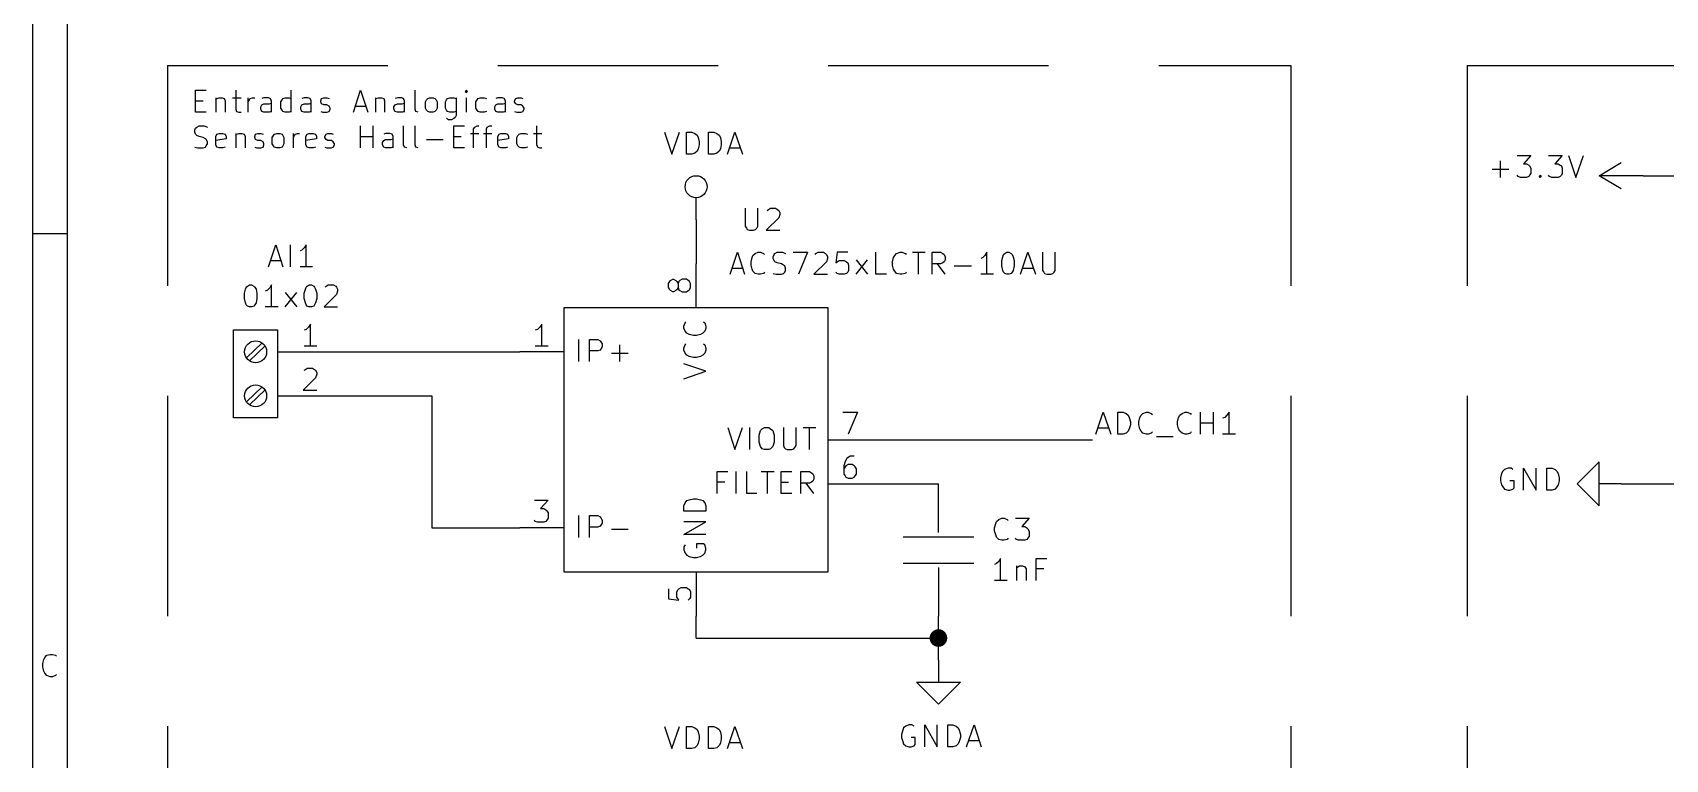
# Model space of a CAD drawing. Extents: x 0.4 to 11.3, y -7.9 to -0.4.
# Drawn here: x 0.394 to 4.1, y -5.526 to -3.875 of the extents above; entities that cross this region are included whole.
import ezdxf

# ---------------------------------------------------------------- set-up
doc = ezdxf.new("R2010")
doc.units = 0
doc.header["$MEASUREMENT"] = 0
doc.linetypes.add('DASHED', pattern=[0.75, 0.5, -0.25])
for name, color, linetype in [('BLACK', 7, 'CONTINUOUS'), ('BLUE3', 171, 'CONTINUOUS'), ('CYAN2', 4, 'CONTINUOUS'), ('GREEN2', 3, 'CONTINUOUS'), ('LYELLOW', 51, 'CONTINUOUS'), ('RED2', 1, 'CONTINUOUS')]:
    doc.layers.add(name, color=color, linetype=linetype)

msp = doc.modelspace()

# ---------------------------------------------------------------- linework, layer by layer
at = {"layer": 'BLACK', "linetype": 'CONTINUOUS'}
for p, q in [((2.807, -4.787), (2.824, -4.737)), ((2.824, -4.737), (2.841, -4.787)), ((2.857, -4.787), (2.857, -4.737)), ((2.857, -4.737), (2.869, -4.737)), ((2.869, -4.737), (2.876, -4.74)), ((2.876, -4.74), (2.881, -4.744)), ((2.91, -4.744), (2.914, -4.74)), ((2.914, -4.74), (2.922, -4.737)), ((2.922, -4.737), (2.926, -4.737)), ((2.926, -4.737), (2.933, -4.74)), ((2.933, -4.74), (2.936, -4.742)), ((2.998, -4.744), (3.003, -4.74)), ((3.003, -4.74), (3.01, -4.737)), ((3.01, -4.737), (3.014, -4.737)), ((3.014, -4.737), (3.022, -4.74)), ((3.022, -4.74), (3.024, -4.742)), ((3.045, -4.787), (3.045, -4.737)), ((3.074, -4.787), (3.074, -4.737)), ((3.11, -4.737), (3.105, -4.744)), ((3.11, -4.787), (3.11, -4.737)), ((2.812, -4.773), (2.836, -4.773)), ((2.881, -4.78), (2.876, -4.785)), ((2.881, -4.744), (2.883, -4.749)), ((2.883, -4.775), (2.881, -4.78)), ((2.883, -4.749), (2.886, -4.759)), ((2.886, -4.766), (2.883, -4.775)), ((2.886, -4.759), (2.886, -4.766)), ((2.905, -4.759), (2.907, -4.749)), ((2.905, -4.766), (2.905, -4.759)), ((2.907, -4.775), (2.905, -4.766)), ((2.907, -4.749), (2.91, -4.744)), ((2.91, -4.78), (2.907, -4.775)), ((2.914, -4.785), (2.91, -4.78)), ((2.993, -4.759), (2.995, -4.749)), ((2.993, -4.766), (2.993, -4.759)), ((2.995, -4.775), (2.993, -4.766)), ((2.995, -4.749), (2.998, -4.744)), ((2.998, -4.78), (2.995, -4.775)), ((3.003, -4.785), (2.998, -4.78)), ((3.045, -4.761), (3.074, -4.761)), ((3.1, -4.749), (3.095, -4.751)), ((3.105, -4.744), (3.1, -4.749)), ((2.869, -4.787), (2.857, -4.787)), ((2.876, -4.785), (2.869, -4.787)), ((2.922, -4.787), (2.914, -4.785)), ((2.926, -4.787), (2.922, -4.787)), ((2.933, -4.785), (2.926, -4.787)), ((2.936, -4.782), (2.933, -4.785)), ((2.945, -4.792), (2.983, -4.792)), ((3.01, -4.787), (3.003, -4.785)), ((3.014, -4.787), (3.01, -4.787)), ((3.022, -4.785), (3.014, -4.787)), ((3.024, -4.782), (3.022, -4.785)), ((3.124, -4.787), (3.095, -4.787))]:
    msp.add_line(p, q, dxfattribs=at)
at = {"layer": 'BLUE3', "linetype": 'DASHED'}
for p, q in [((0.7, -3.95), (0.7, -6.95)), ((0.7, -3.95), (3.25, -3.95)), ((3.25, -3.95), (3.25, -6.95)), ((3.65, -3.95), (7.45, -3.95)), ((3.65, -3.95), (3.65, -6.3))]:
    msp.add_line(p, q, dxfattribs=at)
at = {"layer": 'BLUE3', "linetype": 'CONTINUOUS'}
for p, q in [((0.764, -4.056), (0.764, -4.006)), ((0.764, -4.006), (0.788, -4.006)), ((0.764, -4.03), (0.781, -4.03)), ((0.81, -4.023), (0.81, -4.056)), ((0.81, -4.028), (0.812, -4.025)), ((0.812, -4.025), (0.817, -4.023)), ((0.817, -4.023), (0.824, -4.023)), ((0.824, -4.023), (0.829, -4.025)), ((0.829, -4.025), (0.831, -4.03)), ((0.831, -4.03), (0.831, -4.056)), ((0.848, -4.023), (0.867, -4.023)), ((0.855, -4.006), (0.855, -4.049)), ((0.883, -4.056), (0.883, -4.023)), ((0.883, -4.032), (0.886, -4.028)), ((0.886, -4.028), (0.888, -4.025)), ((0.888, -4.025), (0.893, -4.023)), ((0.893, -4.023), (0.898, -4.023)), ((0.912, -4.044), (0.914, -4.039)), ((0.919, -4.023), (0.914, -4.025)), ((0.914, -4.039), (0.919, -4.037)), ((0.929, -4.023), (0.919, -4.023)), ((0.919, -4.037), (0.931, -4.037)), ((0.933, -4.025), (0.929, -4.023)), ((0.931, -4.037), (0.936, -4.035)), ((0.936, -4.03), (0.933, -4.025)), ((0.936, -4.056), (0.936, -4.03)), ((0.957, -4.032), (0.96, -4.028)), ((0.957, -4.047), (0.957, -4.032)), ((0.96, -4.028), (0.962, -4.025)), ((0.962, -4.025), (0.967, -4.023)), ((0.967, -4.023), (0.976, -4.023)), ((0.976, -4.023), (0.981, -4.025)), ((0.981, -4.056), (0.981, -4.006)), ((1.003, -4.044), (1.005, -4.039)), ((1.01, -4.023), (1.005, -4.025)), ((1.005, -4.039), (1.01, -4.037)), ((1.019, -4.023), (1.01, -4.023)), ((1.01, -4.037), (1.022, -4.037)), ((1.024, -4.025), (1.019, -4.023)), ((1.022, -4.037), (1.026, -4.035)), ((1.026, -4.03), (1.024, -4.025)), ((1.026, -4.056), (1.026, -4.03)), ((1.048, -4.03), (1.05, -4.025)), ((1.048, -4.032), (1.048, -4.03)), ((1.05, -4.037), (1.048, -4.032)), ((1.05, -4.025), (1.055, -4.023)), ((1.055, -4.039), (1.05, -4.037)), ((1.055, -4.023), (1.062, -4.023)), ((1.062, -4.039), (1.055, -4.039)), ((1.062, -4.023), (1.067, -4.025)), ((1.067, -4.042), (1.062, -4.039)), ((1.122, -4.056), (1.138, -4.006)), ((1.138, -4.006), (1.155, -4.056)), ((1.172, -4.023), (1.172, -4.056)), ((1.172, -4.028), (1.174, -4.025)), ((1.174, -4.025), (1.179, -4.023)), ((1.179, -4.023), (1.186, -4.023)), ((1.186, -4.023), (1.191, -4.025)), ((1.191, -4.025), (1.193, -4.03)), ((1.193, -4.03), (1.193, -4.056)), ((1.214, -4.044), (1.217, -4.039)), ((1.222, -4.023), (1.217, -4.025)), ((1.217, -4.039), (1.222, -4.037)), ((1.231, -4.023), (1.222, -4.023)), ((1.222, -4.037), (1.233, -4.037)), ((1.236, -4.025), (1.231, -4.023)), ((1.233, -4.037), (1.238, -4.035)), ((1.238, -4.03), (1.236, -4.025)), ((1.238, -4.056), (1.238, -4.03)), ((1.262, -4.049), (1.262, -4.006)), ((1.286, -4.032), (1.288, -4.028)), ((1.286, -4.047), (1.286, -4.032)), ((1.288, -4.028), (1.291, -4.025)), ((1.291, -4.025), (1.295, -4.023)), ((1.295, -4.023), (1.303, -4.023)), ((1.303, -4.023), (1.307, -4.025)), ((1.307, -4.025), (1.31, -4.028)), ((1.31, -4.028), (1.312, -4.032)), ((1.312, -4.032), (1.312, -4.047)), ((1.331, -4.032), (1.333, -4.028)), ((1.331, -4.047), (1.331, -4.032)), ((1.333, -4.028), (1.336, -4.025)), ((1.336, -4.025), (1.341, -4.023)), ((1.341, -4.023), (1.35, -4.023)), ((1.35, -4.023), (1.355, -4.025)), ((1.355, -4.023), (1.355, -4.063)), ((1.379, -4.006), (1.376, -4.009)), ((1.376, -4.009), (1.379, -4.011)), ((1.381, -4.009), (1.379, -4.006)), ((1.379, -4.006), (1.379, -4.011)), ((1.379, -4.011), (1.381, -4.009)), ((1.379, -4.056), (1.379, -4.023)), ((1.4, -4.032), (1.403, -4.028)), ((1.4, -4.047), (1.4, -4.032)), ((1.403, -4.028), (1.405, -4.025)), ((1.405, -4.025), (1.41, -4.023)), ((1.41, -4.023), (1.419, -4.023)), ((1.419, -4.023), (1.424, -4.025)), ((1.443, -4.044), (1.445, -4.039)), ((1.45, -4.023), (1.445, -4.025)), ((1.445, -4.039), (1.45, -4.037)), ((1.46, -4.023), (1.45, -4.023)), ((1.45, -4.037), (1.462, -4.037)), ((1.464, -4.025), (1.46, -4.023)), ((1.462, -4.037), (1.467, -4.035)), ((1.467, -4.03), (1.464, -4.025)), ((1.467, -4.056), (1.467, -4.03)), ((1.488, -4.03), (1.491, -4.025)), ((1.488, -4.032), (1.488, -4.03)), ((1.491, -4.037), (1.488, -4.032)), ((1.491, -4.025), (1.495, -4.023)), ((1.495, -4.039), (1.491, -4.037)), ((1.495, -4.023), (1.503, -4.023)), ((1.503, -4.039), (1.495, -4.039)), ((1.503, -4.023), (1.507, -4.025)), ((1.507, -4.042), (1.503, -4.039)), ((0.788, -4.056), (0.764, -4.056)), ((0.855, -4.049), (0.857, -4.054)), ((0.857, -4.054), (0.862, -4.056)), ((0.862, -4.056), (0.867, -4.056)), ((0.912, -4.049), (0.912, -4.044)), ((0.914, -4.054), (0.912, -4.049)), ((0.919, -4.056), (0.914, -4.054)), ((0.931, -4.056), (0.919, -4.056)), ((0.936, -4.054), (0.931, -4.056)), ((0.96, -4.051), (0.957, -4.047)), ((0.962, -4.054), (0.96, -4.051)), ((0.967, -4.056), (0.962, -4.054)), ((0.976, -4.056), (0.967, -4.056)), ((0.981, -4.054), (0.976, -4.056)), ((1.003, -4.049), (1.003, -4.044)), ((1.005, -4.054), (1.003, -4.049)), ((1.01, -4.056), (1.005, -4.054)), ((1.022, -4.056), (1.01, -4.056)), ((1.026, -4.054), (1.022, -4.056)), ((1.048, -4.054), (1.053, -4.056)), ((1.053, -4.056), (1.062, -4.056)), ((1.062, -4.056), (1.067, -4.054)), ((1.069, -4.047), (1.067, -4.042)), ((1.067, -4.054), (1.069, -4.049)), ((1.069, -4.049), (1.069, -4.047)), ((1.126, -4.042), (1.15, -4.042)), ((1.214, -4.049), (1.214, -4.044)), ((1.217, -4.054), (1.214, -4.049)), ((1.222, -4.056), (1.217, -4.054)), ((1.233, -4.056), (1.222, -4.056)), ((1.238, -4.054), (1.233, -4.056)), ((1.264, -4.054), (1.262, -4.049)), ((1.269, -4.056), (1.264, -4.054)), ((1.288, -4.051), (1.286, -4.047)), ((1.291, -4.054), (1.288, -4.051)), ((1.295, -4.056), (1.291, -4.054)), ((1.303, -4.056), (1.295, -4.056)), ((1.307, -4.054), (1.303, -4.056)), ((1.31, -4.051), (1.307, -4.054)), ((1.312, -4.047), (1.31, -4.051)), ((1.333, -4.051), (1.331, -4.047)), ((1.336, -4.054), (1.333, -4.051)), ((1.338, -4.073), (1.333, -4.07)), ((1.341, -4.056), (1.336, -4.054)), ((1.345, -4.073), (1.338, -4.073)), ((1.35, -4.056), (1.341, -4.056)), ((1.35, -4.07), (1.345, -4.073)), ((1.355, -4.054), (1.35, -4.056)), ((1.353, -4.068), (1.35, -4.07)), ((1.355, -4.063), (1.353, -4.068)), ((1.403, -4.051), (1.4, -4.047)), ((1.405, -4.054), (1.403, -4.051)), ((1.41, -4.056), (1.405, -4.054)), ((1.419, -4.056), (1.41, -4.056)), ((1.424, -4.054), (1.419, -4.056)), ((1.443, -4.049), (1.443, -4.044)), ((1.445, -4.054), (1.443, -4.049)), ((1.45, -4.056), (1.445, -4.054)), ((1.462, -4.056), (1.45, -4.056)), ((1.467, -4.054), (1.462, -4.056)), ((1.488, -4.054), (1.493, -4.056)), ((1.493, -4.056), (1.503, -4.056)), ((1.503, -4.056), (1.507, -4.054)), ((1.51, -4.047), (1.507, -4.042)), ((1.507, -4.054), (1.51, -4.049)), ((1.51, -4.049), (1.51, -4.047)), ((0.762, -4.097), (0.764, -4.092)), ((0.762, -4.101), (0.762, -4.097)), ((0.764, -4.106), (0.762, -4.101)), ((0.764, -4.092), (0.767, -4.09)), ((0.767, -4.109), (0.764, -4.106)), ((0.767, -4.09), (0.772, -4.087)), ((0.772, -4.111), (0.767, -4.109)), ((0.772, -4.087), (0.783, -4.087)), ((0.781, -4.113), (0.772, -4.111)), ((0.786, -4.116), (0.781, -4.113)), ((0.783, -4.087), (0.791, -4.09)), ((0.81, -4.111), (0.812, -4.106)), ((0.81, -4.13), (0.81, -4.111)), ((0.812, -4.106), (0.817, -4.104)), ((0.817, -4.104), (0.826, -4.104)), ((0.826, -4.104), (0.831, -4.106)), ((0.831, -4.106), (0.833, -4.111)), ((0.833, -4.111), (0.833, -4.116)), ((0.855, -4.104), (0.855, -4.137)), ((0.855, -4.109), (0.857, -4.106)), ((0.857, -4.106), (0.862, -4.104)), ((0.862, -4.104), (0.869, -4.104)), ((0.869, -4.104), (0.874, -4.106)), ((0.874, -4.106), (0.876, -4.111)), ((0.876, -4.111), (0.876, -4.137)), ((0.898, -4.111), (0.9, -4.106)), ((0.898, -4.113), (0.898, -4.111)), ((0.9, -4.118), (0.898, -4.113)), ((0.9, -4.106), (0.905, -4.104)), ((0.905, -4.104), (0.912, -4.104)), ((0.912, -4.104), (0.917, -4.106)), ((0.938, -4.113), (0.941, -4.109)), ((0.938, -4.128), (0.938, -4.113)), ((0.941, -4.109), (0.943, -4.106)), ((0.943, -4.106), (0.948, -4.104)), ((0.948, -4.104), (0.955, -4.104)), ((0.955, -4.104), (0.96, -4.106)), ((0.96, -4.106), (0.962, -4.109)), ((0.962, -4.109), (0.964, -4.113)), ((0.964, -4.113), (0.964, -4.128)), ((0.986, -4.137), (0.986, -4.104)), ((0.986, -4.113), (0.988, -4.109)), ((0.988, -4.109), (0.991, -4.106)), ((0.991, -4.106), (0.995, -4.104)), ((0.995, -4.104), (1, -4.104)), ((1.014, -4.111), (1.017, -4.106)), ((1.014, -4.13), (1.014, -4.111)), ((1.017, -4.106), (1.022, -4.104)), ((1.022, -4.104), (1.031, -4.104)), ((1.031, -4.104), (1.036, -4.106)), ((1.036, -4.106), (1.038, -4.111)), ((1.038, -4.111), (1.038, -4.116)), ((1.057, -4.111), (1.06, -4.106)), ((1.057, -4.113), (1.057, -4.111)), ((1.06, -4.118), (1.057, -4.113)), ((1.06, -4.106), (1.064, -4.104)), ((1.064, -4.104), (1.072, -4.104)), ((1.072, -4.104), (1.076, -4.106)), ((1.138, -4.137), (1.138, -4.087)), ((1.138, -4.111), (1.167, -4.111)), ((1.167, -4.137), (1.167, -4.087)), ((1.195, -4.104), (1.191, -4.106)), ((1.205, -4.104), (1.195, -4.104)), ((1.21, -4.106), (1.205, -4.104)), ((1.212, -4.111), (1.21, -4.106)), ((1.212, -4.137), (1.212, -4.111)), ((1.236, -4.13), (1.236, -4.087)), ((1.262, -4.13), (1.262, -4.087)), ((1.35, -4.137), (1.35, -4.087)), ((1.35, -4.087), (1.374, -4.087)), ((1.35, -4.111), (1.367, -4.111)), ((1.388, -4.104), (1.407, -4.104)), ((1.395, -4.094), (1.398, -4.09)), ((1.395, -4.137), (1.395, -4.094)), ((1.398, -4.09), (1.403, -4.087)), ((1.403, -4.087), (1.407, -4.087)), ((1.417, -4.104), (1.436, -4.104)), ((1.424, -4.094), (1.426, -4.09)), ((1.424, -4.137), (1.424, -4.094)), ((1.426, -4.09), (1.431, -4.087)), ((1.431, -4.087), (1.436, -4.087)), ((1.45, -4.111), (1.453, -4.106)), ((1.45, -4.13), (1.45, -4.111)), ((1.453, -4.106), (1.457, -4.104)), ((1.457, -4.104), (1.467, -4.104)), ((1.467, -4.104), (1.472, -4.106)), ((1.472, -4.106), (1.474, -4.111)), ((1.474, -4.111), (1.474, -4.116)), ((1.493, -4.113), (1.495, -4.109)), ((1.493, -4.128), (1.493, -4.113)), ((1.495, -4.109), (1.498, -4.106)), ((1.498, -4.106), (1.503, -4.104)), ((1.503, -4.104), (1.512, -4.104)), ((1.512, -4.104), (1.517, -4.106)), ((1.531, -4.104), (1.55, -4.104)), ((1.538, -4.087), (1.538, -4.13)), ((0.762, -4.135), (0.769, -4.137)), ((0.769, -4.137), (0.781, -4.137)), ((0.781, -4.137), (0.786, -4.135)), ((0.788, -4.118), (0.786, -4.116)), ((0.786, -4.135), (0.788, -4.132)), ((0.791, -4.123), (0.788, -4.118)), ((0.788, -4.132), (0.791, -4.128)), ((0.791, -4.128), (0.791, -4.123)), ((0.833, -4.116), (0.81, -4.12)), ((0.812, -4.135), (0.81, -4.13)), ((0.817, -4.137), (0.812, -4.135)), ((0.826, -4.137), (0.817, -4.137)), ((0.831, -4.135), (0.826, -4.137)), ((0.898, -4.135), (0.903, -4.137)), ((0.905, -4.12), (0.9, -4.118)), ((0.903, -4.137), (0.912, -4.137)), ((0.912, -4.12), (0.905, -4.12)), ((0.917, -4.123), (0.912, -4.12)), ((0.912, -4.137), (0.917, -4.135)), ((0.919, -4.128), (0.917, -4.123)), ((0.917, -4.135), (0.919, -4.13)), ((0.919, -4.13), (0.919, -4.128)), ((0.941, -4.132), (0.938, -4.128)), ((0.943, -4.135), (0.941, -4.132)), ((0.948, -4.137), (0.943, -4.135)), ((0.955, -4.137), (0.948, -4.137)), ((0.96, -4.135), (0.955, -4.137)), ((0.962, -4.132), (0.96, -4.135)), ((0.964, -4.128), (0.962, -4.132)), ((1.038, -4.116), (1.014, -4.12)), ((1.017, -4.135), (1.014, -4.13)), ((1.022, -4.137), (1.017, -4.135)), ((1.031, -4.137), (1.022, -4.137)), ((1.036, -4.135), (1.031, -4.137)), ((1.057, -4.135), (1.062, -4.137)), ((1.064, -4.12), (1.06, -4.118)), ((1.062, -4.137), (1.072, -4.137)), ((1.072, -4.12), (1.064, -4.12)), ((1.076, -4.123), (1.072, -4.12)), ((1.072, -4.137), (1.076, -4.135)), ((1.079, -4.128), (1.076, -4.123)), ((1.076, -4.135), (1.079, -4.13)), ((1.079, -4.13), (1.079, -4.128)), ((1.188, -4.125), (1.191, -4.12)), ((1.188, -4.13), (1.188, -4.125)), ((1.191, -4.135), (1.188, -4.13)), ((1.191, -4.12), (1.195, -4.118)), ((1.195, -4.137), (1.191, -4.135)), ((1.195, -4.118), (1.207, -4.118)), ((1.207, -4.137), (1.195, -4.137)), ((1.207, -4.118), (1.212, -4.116)), ((1.212, -4.135), (1.207, -4.137)), ((1.238, -4.135), (1.236, -4.13)), ((1.243, -4.137), (1.238, -4.135)), ((1.264, -4.135), (1.262, -4.13)), ((1.269, -4.137), (1.264, -4.135)), ((1.288, -4.118), (1.326, -4.118)), ((1.374, -4.137), (1.35, -4.137)), ((1.474, -4.116), (1.45, -4.12)), ((1.453, -4.135), (1.45, -4.13)), ((1.457, -4.137), (1.453, -4.135)), ((1.467, -4.137), (1.457, -4.137)), ((1.472, -4.135), (1.467, -4.137)), ((1.495, -4.132), (1.493, -4.128)), ((1.498, -4.135), (1.495, -4.132)), ((1.503, -4.137), (1.498, -4.135)), ((1.512, -4.137), (1.503, -4.137)), ((1.517, -4.135), (1.512, -4.137)), ((1.538, -4.13), (1.541, -4.135)), ((1.541, -4.135), (1.545, -4.137)), ((1.545, -4.137), (1.55, -4.137))]:
    msp.add_line(p, q, dxfattribs=at)
at = {"layer": 'CYAN2', "linetype": 'CONTINUOUS'}
for p, q in [((1.828, -4.101), (1.845, -4.151)), ((1.845, -4.151), (1.862, -4.101)), ((1.878, -4.151), (1.878, -4.101)), ((1.878, -4.101), (1.89, -4.101)), ((1.89, -4.101), (1.897, -4.104)), ((1.897, -4.104), (1.902, -4.108)), ((1.902, -4.108), (1.905, -4.113)), ((1.905, -4.113), (1.907, -4.123)), ((1.928, -4.151), (1.928, -4.101)), ((1.928, -4.101), (1.94, -4.101)), ((1.94, -4.101), (1.947, -4.104)), ((1.947, -4.104), (1.952, -4.108)), ((1.952, -4.108), (1.955, -4.113)), ((1.955, -4.113), (1.957, -4.123)), ((1.971, -4.151), (1.988, -4.101)), ((1.988, -4.101), (2.005, -4.151)), ((1.897, -4.149), (1.89, -4.151)), ((1.902, -4.144), (1.897, -4.149)), ((1.905, -4.139), (1.902, -4.144)), ((1.907, -4.13), (1.905, -4.139)), ((1.907, -4.123), (1.907, -4.13)), ((1.947, -4.149), (1.94, -4.151)), ((1.952, -4.144), (1.947, -4.149)), ((1.955, -4.139), (1.952, -4.144)), ((1.957, -4.13), (1.955, -4.139)), ((1.957, -4.123), (1.957, -4.13)), ((1.976, -4.137), (2, -4.137)), ((1.89, -4.151), (1.878, -4.151)), ((1.94, -4.151), (1.928, -4.151)), ((3.707, -4.185), (3.745, -4.185)), ((3.726, -4.204), (3.726, -4.166)), ((3.764, -4.154), (3.795, -4.154)), ((3.795, -4.154), (3.778, -4.173)), ((3.778, -4.173), (3.785, -4.173)), ((3.785, -4.173), (3.79, -4.176)), ((3.79, -4.176), (3.792, -4.178)), ((3.792, -4.178), (3.795, -4.183)), ((3.795, -4.183), (3.795, -4.195)), ((3.835, -4.154), (3.866, -4.154)), ((3.866, -4.154), (3.849, -4.173)), ((3.849, -4.173), (3.857, -4.173)), ((3.857, -4.173), (3.861, -4.176)), ((3.861, -4.176), (3.864, -4.178)), ((3.864, -4.178), (3.866, -4.183)), ((3.866, -4.183), (3.866, -4.195)), ((3.88, -4.154), (3.897, -4.204)), ((3.897, -4.204), (3.914, -4.154)), ((3.766, -4.202), (3.764, -4.199)), ((3.771, -4.204), (3.766, -4.202)), ((3.785, -4.204), (3.771, -4.204)), ((3.79, -4.202), (3.785, -4.204)), ((3.792, -4.199), (3.79, -4.202)), ((3.795, -4.195), (3.792, -4.199)), ((3.814, -4.202), (3.816, -4.199)), ((3.816, -4.204), (3.814, -4.202)), ((3.816, -4.199), (3.818, -4.202)), ((3.816, -4.199), (3.816, -4.204)), ((3.818, -4.202), (3.816, -4.204)), ((3.837, -4.202), (3.835, -4.199)), ((3.842, -4.204), (3.837, -4.202)), ((3.857, -4.204), (3.842, -4.204)), ((3.861, -4.202), (3.857, -4.204)), ((3.864, -4.199), (3.861, -4.202)), ((3.866, -4.195), (3.864, -4.199)), ((2.011, -4.274), (2.011, -4.315)), ((2.04, -4.315), (2.04, -4.274)), ((2.088, -4.296), (2.059, -4.324)), ((2.061, -4.279), (2.064, -4.277)), ((2.064, -4.277), (2.069, -4.274)), ((2.069, -4.274), (2.08, -4.274)), ((2.08, -4.274), (2.085, -4.277)), ((2.085, -4.277), (2.088, -4.279)), ((2.088, -4.279), (2.09, -4.284)), ((2.09, -4.288), (2.088, -4.296)), ((2.09, -4.284), (2.09, -4.288)), ((2.011, -4.315), (2.014, -4.319)), ((2.014, -4.319), (2.016, -4.322)), ((2.016, -4.322), (2.021, -4.324)), ((2.021, -4.324), (2.03, -4.324)), ((2.03, -4.324), (2.035, -4.322)), ((2.035, -4.322), (2.038, -4.319)), ((2.038, -4.319), (2.04, -4.315)), ((2.059, -4.324), (2.09, -4.324)), ((0.929, -4.407), (0.946, -4.357)), ((0.946, -4.357), (0.962, -4.407)), ((0.979, -4.407), (0.979, -4.357)), ((1.005, -4.369), (1.001, -4.371)), ((1.01, -4.364), (1.005, -4.369)), ((1.015, -4.357), (1.01, -4.364)), ((1.015, -4.407), (1.015, -4.357)), ((0.934, -4.393), (0.958, -4.393)), ((1.029, -4.407), (1.001, -4.407)), ((1.977, -4.424), (1.994, -4.374)), ((1.982, -4.41), (2.005, -4.41)), ((1.994, -4.374), (2.01, -4.424)), ((2.025, -4.396), (2.027, -4.386)), ((2.025, -4.403), (2.025, -4.396)), ((2.027, -4.412), (2.025, -4.403)), ((2.027, -4.386), (2.029, -4.381)), ((2.029, -4.381), (2.034, -4.377)), ((2.034, -4.377), (2.041, -4.374)), ((2.041, -4.374), (2.046, -4.374)), ((2.046, -4.374), (2.053, -4.377)), ((2.053, -4.377), (2.055, -4.379)), ((2.075, -4.384), (2.077, -4.379)), ((2.075, -4.388), (2.075, -4.384)), ((2.077, -4.393), (2.075, -4.388)), ((2.077, -4.379), (2.079, -4.377)), ((2.079, -4.396), (2.077, -4.393)), ((2.079, -4.377), (2.084, -4.374)), ((2.084, -4.398), (2.079, -4.396)), ((2.084, -4.374), (2.096, -4.374)), ((2.094, -4.4), (2.084, -4.398)), ((2.098, -4.403), (2.094, -4.4)), ((2.096, -4.374), (2.103, -4.377)), ((2.101, -4.405), (2.098, -4.403)), ((2.103, -4.41), (2.101, -4.405)), ((2.103, -4.415), (2.103, -4.41)), ((2.12, -4.374), (2.153, -4.374)), ((2.153, -4.374), (2.132, -4.424)), ((2.196, -4.396), (2.167, -4.424)), ((2.17, -4.379), (2.172, -4.377)), ((2.172, -4.377), (2.177, -4.374)), ((2.177, -4.374), (2.189, -4.374)), ((2.189, -4.374), (2.194, -4.377)), ((2.194, -4.377), (2.196, -4.379)), ((2.196, -4.379), (2.198, -4.384)), ((2.198, -4.388), (2.196, -4.396)), ((2.198, -4.384), (2.198, -4.388)), ((2.22, -4.374), (2.217, -4.398)), ((2.217, -4.398), (2.22, -4.396)), ((2.244, -4.374), (2.22, -4.374)), ((2.22, -4.396), (2.225, -4.393)), ((2.225, -4.393), (2.236, -4.393)), ((2.236, -4.393), (2.241, -4.396)), ((2.241, -4.396), (2.244, -4.398)), ((2.244, -4.398), (2.246, -4.403)), ((2.246, -4.403), (2.246, -4.415)), ((2.263, -4.424), (2.289, -4.391)), ((2.263, -4.391), (2.289, -4.424)), ((2.308, -4.424), (2.308, -4.374)), ((2.346, -4.396), (2.348, -4.386)), ((2.346, -4.403), (2.346, -4.396)), ((2.348, -4.412), (2.346, -4.403)), ((2.348, -4.386), (2.351, -4.381)), ((2.351, -4.381), (2.355, -4.377)), ((2.355, -4.377), (2.363, -4.374)), ((2.363, -4.374), (2.367, -4.374)), ((2.367, -4.374), (2.375, -4.377)), ((2.375, -4.377), (2.377, -4.379)), ((2.391, -4.374), (2.42, -4.374)), ((2.405, -4.424), (2.405, -4.374)), ((2.436, -4.424), (2.436, -4.374)), ((2.436, -4.374), (2.455, -4.374)), ((2.455, -4.4), (2.436, -4.4)), ((2.465, -4.424), (2.448, -4.4)), ((2.455, -4.374), (2.46, -4.377)), ((2.46, -4.398), (2.455, -4.4)), ((2.46, -4.377), (2.463, -4.379)), ((2.463, -4.396), (2.46, -4.398)), ((2.463, -4.379), (2.465, -4.384)), ((2.465, -4.391), (2.463, -4.396)), ((2.465, -4.384), (2.465, -4.391)), ((2.486, -4.405), (2.525, -4.405)), ((2.551, -4.386), (2.546, -4.388)), ((2.555, -4.381), (2.551, -4.386)), ((2.56, -4.374), (2.555, -4.381)), ((2.56, -4.424), (2.56, -4.374)), ((2.594, -4.393), (2.596, -4.384)), ((2.594, -4.405), (2.594, -4.393)), ((2.596, -4.415), (2.594, -4.405)), ((2.596, -4.384), (2.598, -4.379)), ((2.598, -4.379), (2.601, -4.377)), ((2.601, -4.377), (2.605, -4.374)), ((2.605, -4.374), (2.61, -4.374)), ((2.61, -4.374), (2.615, -4.377)), ((2.615, -4.377), (2.617, -4.379)), ((2.617, -4.379), (2.62, -4.384)), ((2.62, -4.384), (2.622, -4.393)), ((2.622, -4.405), (2.62, -4.415)), ((2.622, -4.393), (2.622, -4.405)), ((2.636, -4.424), (2.653, -4.374)), ((2.641, -4.41), (2.665, -4.41)), ((2.653, -4.374), (2.67, -4.424)), ((2.686, -4.374), (2.686, -4.415)), ((2.715, -4.415), (2.715, -4.374)), ((2.029, -4.417), (2.027, -4.412)), ((2.034, -4.422), (2.029, -4.417)), ((2.041, -4.424), (2.034, -4.422)), ((2.046, -4.424), (2.041, -4.424)), ((2.053, -4.422), (2.046, -4.424)), ((2.055, -4.419), (2.053, -4.422)), ((2.075, -4.422), (2.082, -4.424)), ((2.082, -4.424), (2.094, -4.424)), ((2.094, -4.424), (2.098, -4.422)), ((2.098, -4.422), (2.101, -4.419)), ((2.101, -4.419), (2.103, -4.415)), ((2.167, -4.424), (2.198, -4.424)), ((2.22, -4.422), (2.217, -4.419)), ((2.225, -4.424), (2.22, -4.422)), ((2.236, -4.424), (2.225, -4.424)), ((2.241, -4.422), (2.236, -4.424)), ((2.244, -4.419), (2.241, -4.422)), ((2.246, -4.415), (2.244, -4.419)), ((2.332, -4.424), (2.308, -4.424)), ((2.351, -4.417), (2.348, -4.412)), ((2.355, -4.422), (2.351, -4.417)), ((2.363, -4.424), (2.355, -4.422)), ((2.367, -4.424), (2.363, -4.424)), ((2.375, -4.422), (2.367, -4.424)), ((2.377, -4.419), (2.375, -4.422)), ((2.575, -4.424), (2.546, -4.424)), ((2.598, -4.419), (2.596, -4.415)), ((2.601, -4.422), (2.598, -4.419)), ((2.605, -4.424), (2.601, -4.422)), ((2.61, -4.424), (2.605, -4.424)), ((2.615, -4.422), (2.61, -4.424)), ((2.617, -4.419), (2.615, -4.422)), ((2.62, -4.415), (2.617, -4.419)), ((2.686, -4.415), (2.689, -4.419)), ((2.689, -4.419), (2.691, -4.422)), ((2.691, -4.422), (2.696, -4.424)), ((2.696, -4.424), (2.705, -4.424)), ((2.705, -4.424), (2.71, -4.422)), ((2.71, -4.422), (2.713, -4.419)), ((2.713, -4.419), (2.715, -4.415)), ((0.875, -4.467), (0.877, -4.458)), ((0.875, -4.479), (0.875, -4.467)), ((0.877, -4.489), (0.875, -4.479)), ((0.877, -4.458), (0.879, -4.453)), ((0.879, -4.453), (0.882, -4.451)), ((0.882, -4.451), (0.886, -4.448)), ((0.886, -4.448), (0.891, -4.448)), ((0.891, -4.448), (0.896, -4.451)), ((0.896, -4.451), (0.898, -4.453)), ((0.898, -4.453), (0.901, -4.458)), ((0.901, -4.458), (0.903, -4.467)), ((0.903, -4.479), (0.901, -4.489)), ((0.903, -4.467), (0.903, -4.479)), ((0.927, -4.46), (0.922, -4.462)), ((0.932, -4.455), (0.927, -4.46)), ((0.936, -4.448), (0.932, -4.455)), ((0.936, -4.498), (0.936, -4.448)), ((0.967, -4.498), (0.994, -4.465)), ((0.967, -4.465), (0.994, -4.498)), ((1.01, -4.467), (1.013, -4.458)), ((1.01, -4.479), (1.01, -4.467)), ((1.013, -4.489), (1.01, -4.479)), ((1.013, -4.458), (1.015, -4.453)), ((1.015, -4.453), (1.017, -4.451)), ((1.017, -4.451), (1.022, -4.448)), ((1.022, -4.448), (1.027, -4.448)), ((1.027, -4.448), (1.032, -4.451)), ((1.032, -4.451), (1.034, -4.453)), ((1.034, -4.453), (1.036, -4.458)), ((1.036, -4.458), (1.039, -4.467)), ((1.039, -4.479), (1.036, -4.489)), ((1.039, -4.467), (1.039, -4.479)), ((1.084, -4.47), (1.056, -4.498)), ((1.058, -4.453), (1.06, -4.451)), ((1.06, -4.451), (1.065, -4.448)), ((1.065, -4.448), (1.077, -4.448)), ((1.077, -4.448), (1.082, -4.451)), ((1.082, -4.451), (1.084, -4.453)), ((1.084, -4.453), (1.086, -4.458)), ((1.086, -4.462), (1.084, -4.47)), ((1.086, -4.458), (1.086, -4.462)), ((0.879, -4.493), (0.877, -4.489)), ((0.882, -4.496), (0.879, -4.493)), ((0.886, -4.498), (0.882, -4.496)), ((0.891, -4.498), (0.886, -4.498)), ((0.896, -4.496), (0.891, -4.498)), ((0.898, -4.493), (0.896, -4.496)), ((0.901, -4.489), (0.898, -4.493)), ((0.951, -4.498), (0.922, -4.498)), ((1.015, -4.493), (1.013, -4.489)), ((1.017, -4.496), (1.015, -4.493)), ((1.022, -4.498), (1.017, -4.496)), ((1.027, -4.498), (1.022, -4.498)), ((1.032, -4.496), (1.027, -4.498)), ((1.034, -4.493), (1.032, -4.496)), ((1.036, -4.489), (1.034, -4.493)), ((1.056, -4.498), (1.086, -4.498)), ((1.872, -4.542), (1.875, -4.534)), ((1.872, -4.546), (1.872, -4.542)), ((1.875, -4.553), (1.872, -4.546)), ((1.875, -4.534), (1.877, -4.532)), ((1.879, -4.558), (1.875, -4.553)), ((1.884, -4.561), (1.879, -4.558)), ((1.915, -4.558), (1.91, -4.561)), ((1.92, -4.553), (1.915, -4.558)), ((1.917, -4.532), (1.92, -4.534)), ((1.92, -4.534), (1.922, -4.542)), ((1.922, -4.546), (1.92, -4.553)), ((1.922, -4.542), (1.922, -4.546)), ((1.634, -4.622), (1.634, -4.572)), ((1.658, -4.622), (1.658, -4.572)), ((1.658, -4.572), (1.677, -4.572)), ((1.677, -4.572), (1.682, -4.575)), ((1.682, -4.575), (1.684, -4.577)), ((1.684, -4.594), (1.682, -4.596)), ((1.684, -4.577), (1.687, -4.582)), ((1.687, -4.589), (1.684, -4.594)), ((1.687, -4.582), (1.687, -4.589)), ((1.727, -4.622), (1.727, -4.584)), ((1.872, -4.592), (1.875, -4.584)), ((1.872, -4.596), (1.872, -4.592)), ((1.875, -4.584), (1.877, -4.582)), ((1.894, -4.563), (1.884, -4.561)), ((1.901, -4.563), (1.894, -4.563)), ((1.91, -4.561), (1.901, -4.563)), ((1.917, -4.582), (1.92, -4.584)), ((1.92, -4.584), (1.922, -4.592)), ((1.922, -4.592), (1.922, -4.596)), ((1.677, -4.598), (1.658, -4.598)), ((1.682, -4.596), (1.677, -4.598)), ((1.708, -4.603), (1.746, -4.603)), ((1.875, -4.603), (1.872, -4.596)), ((1.922, -4.644), (1.872, -4.627)), ((1.879, -4.608), (1.875, -4.603)), ((1.884, -4.611), (1.879, -4.608)), ((1.894, -4.613), (1.884, -4.611)), ((1.901, -4.613), (1.894, -4.613)), ((1.91, -4.611), (1.901, -4.613)), ((1.915, -4.608), (1.91, -4.611)), ((1.92, -4.603), (1.915, -4.608)), ((1.922, -4.596), (1.92, -4.603)), ((1.872, -4.661), (1.922, -4.644)), ((1.972, -4.772), (1.988, -4.822)), ((1.988, -4.822), (2.005, -4.772)), ((2.022, -4.822), (2.022, -4.772)), ((2.043, -4.789), (2.046, -4.779)), ((2.046, -4.779), (2.05, -4.775)), ((2.05, -4.775), (2.055, -4.772)), ((2.055, -4.772), (2.065, -4.772)), ((2.065, -4.772), (2.069, -4.775)), ((2.069, -4.775), (2.074, -4.779)), ((2.074, -4.779), (2.077, -4.789)), ((2.098, -4.772), (2.098, -4.813)), ((2.127, -4.813), (2.127, -4.772)), ((2.143, -4.772), (2.172, -4.772)), ((2.157, -4.822), (2.157, -4.772)), ((2.043, -4.805), (2.043, -4.789)), ((2.046, -4.815), (2.043, -4.805)), ((2.05, -4.82), (2.046, -4.815)), ((2.074, -4.815), (2.069, -4.82)), ((2.077, -4.805), (2.074, -4.815)), ((2.077, -4.789), (2.077, -4.805)), ((2.098, -4.813), (2.1, -4.817)), ((2.1, -4.817), (2.103, -4.82)), ((2.122, -4.82), (2.124, -4.817)), ((2.124, -4.817), (2.127, -4.813)), ((2.055, -4.822), (2.05, -4.82)), ((2.065, -4.822), (2.055, -4.822)), ((2.069, -4.82), (2.065, -4.822)), ((2.103, -4.82), (2.107, -4.822)), ((2.107, -4.822), (2.117, -4.822)), ((2.117, -4.822), (2.122, -4.82)), ((1.948, -4.922), (1.948, -4.872)), ((1.948, -4.872), (1.972, -4.872)), ((1.991, -4.922), (1.991, -4.872)), ((2.015, -4.922), (2.015, -4.872)), ((2.048, -4.872), (2.077, -4.872)), ((2.062, -4.922), (2.062, -4.872)), ((2.093, -4.922), (2.093, -4.872)), ((2.093, -4.872), (2.117, -4.872)), ((2.138, -4.922), (2.138, -4.872)), ((2.138, -4.872), (2.157, -4.872)), ((2.157, -4.872), (2.162, -4.875)), ((2.162, -4.875), (2.165, -4.877)), ((2.165, -4.877), (2.167, -4.882)), ((2.167, -4.889), (2.165, -4.894)), ((2.167, -4.882), (2.167, -4.889)), ((3.728, -4.876), (3.726, -4.886)), ((3.726, -4.886), (3.726, -4.893)), ((3.731, -4.871), (3.728, -4.876)), ((3.735, -4.867), (3.731, -4.871)), ((3.743, -4.864), (3.735, -4.867)), ((3.75, -4.864), (3.743, -4.864)), ((3.754, -4.867), (3.75, -4.864)), ((3.778, -4.914), (3.778, -4.864)), ((3.778, -4.864), (3.807, -4.914)), ((3.807, -4.914), (3.807, -4.864)), ((3.831, -4.914), (3.831, -4.864)), ((3.831, -4.864), (3.843, -4.864)), ((3.843, -4.864), (3.85, -4.867)), ((3.85, -4.867), (3.854, -4.871)), ((3.854, -4.871), (3.857, -4.876)), ((3.857, -4.876), (3.859, -4.886)), ((3.859, -4.886), (3.859, -4.893)), ((1.965, -4.896), (1.948, -4.896)), ((2.038, -4.922), (2.015, -4.922)), ((2.093, -4.896), (2.11, -4.896)), ((2.117, -4.922), (2.093, -4.922)), ((2.157, -4.898), (2.138, -4.898)), ((2.167, -4.922), (2.15, -4.898)), ((2.162, -4.896), (2.157, -4.898)), ((2.165, -4.894), (2.162, -4.896)), ((3.726, -4.893), (3.728, -4.902)), ((3.728, -4.902), (3.731, -4.907)), ((3.731, -4.907), (3.735, -4.912)), ((3.735, -4.912), (3.743, -4.914)), ((3.743, -4.914), (3.747, -4.914)), ((3.757, -4.893), (3.747, -4.893)), ((3.747, -4.914), (3.754, -4.912)), ((3.754, -4.912), (3.757, -4.909)), ((3.757, -4.909), (3.757, -4.893)), ((3.843, -4.914), (3.831, -4.914)), ((3.85, -4.912), (3.843, -4.914)), ((3.854, -4.907), (3.85, -4.912)), ((3.857, -4.902), (3.854, -4.907)), ((3.859, -4.893), (3.857, -4.902)), ((1.872, -4.95), (1.875, -4.943)), ((1.872, -4.962), (1.872, -4.95)), ((1.922, -4.962), (1.872, -4.962)), ((1.875, -4.943), (1.879, -4.938)), ((1.879, -4.938), (1.884, -4.936)), ((1.884, -4.936), (1.894, -4.934)), ((1.894, -4.934), (1.901, -4.934)), ((1.901, -4.934), (1.91, -4.936)), ((1.91, -4.936), (1.915, -4.938)), ((1.915, -4.938), (1.92, -4.943)), ((1.92, -4.943), (1.922, -4.95)), ((1.922, -4.95), (1.922, -4.962)), ((1.634, -5.022), (1.634, -4.972)), ((1.658, -5.022), (1.658, -4.972)), ((1.658, -4.972), (1.677, -4.972)), ((1.677, -4.998), (1.658, -4.998)), ((1.677, -4.972), (1.682, -4.975)), ((1.682, -4.996), (1.677, -4.998)), ((1.682, -4.975), (1.684, -4.977)), ((1.684, -4.994), (1.682, -4.996)), ((1.684, -4.977), (1.687, -4.982)), ((1.687, -4.989), (1.684, -4.994)), ((1.687, -4.982), (1.687, -4.989)), ((1.708, -5.003), (1.746, -5.003)), ((1.872, -5.015), (1.922, -4.986)), ((1.922, -4.986), (1.872, -4.986)), ((2.577, -5), (2.58, -4.99)), ((2.577, -5.007), (2.577, -5)), ((2.58, -4.99), (2.582, -4.985)), ((2.582, -4.985), (2.587, -4.981)), ((2.587, -4.981), (2.594, -4.978)), ((2.594, -4.978), (2.599, -4.978)), ((2.599, -4.978), (2.606, -4.981)), ((2.606, -4.981), (2.608, -4.983)), ((2.625, -4.978), (2.656, -4.978)), ((2.656, -4.978), (2.639, -4.997)), ((2.639, -4.997), (2.646, -4.997)), ((2.646, -4.997), (2.651, -5)), ((2.651, -5), (2.653, -5.002)), ((2.653, -5.002), (2.656, -5.007)), ((1.922, -5.015), (1.872, -5.015)), ((1.875, -5.038), (1.872, -5.043)), ((1.917, -5.036), (1.901, -5.036)), ((1.901, -5.036), (1.901, -5.046)), ((1.92, -5.038), (1.917, -5.036)), ((1.922, -5.046), (1.92, -5.038)), ((2.58, -5.016), (2.577, -5.007)), ((2.582, -5.021), (2.58, -5.016)), ((2.587, -5.026), (2.582, -5.021)), ((2.594, -5.028), (2.587, -5.026)), ((2.599, -5.028), (2.594, -5.028)), ((2.606, -5.026), (2.599, -5.028)), ((2.608, -5.023), (2.606, -5.026)), ((2.627, -5.026), (2.625, -5.023)), ((2.632, -5.028), (2.627, -5.026)), ((2.646, -5.028), (2.632, -5.028)), ((2.651, -5.026), (2.646, -5.028)), ((2.653, -5.023), (2.651, -5.026)), ((2.656, -5.019), (2.653, -5.023)), ((2.656, -5.007), (2.656, -5.019)), ((1.872, -5.043), (1.872, -5.05)), ((1.872, -5.05), (1.875, -5.057)), ((1.875, -5.057), (1.879, -5.062)), ((1.879, -5.062), (1.884, -5.065)), ((1.884, -5.065), (1.894, -5.067)), ((1.894, -5.067), (1.901, -5.067)), ((1.901, -5.067), (1.91, -5.065)), ((1.91, -5.065), (1.915, -5.062)), ((1.915, -5.062), (1.92, -5.057)), ((1.92, -5.057), (1.922, -5.05)), ((1.922, -5.05), (1.922, -5.046)), ((2.587, -5.076), (2.582, -5.081)), ((2.591, -5.069), (2.587, -5.076)), ((2.591, -5.119), (2.591, -5.069)), ((2.672, -5.119), (2.672, -5.069)), ((2.672, -5.069), (2.696, -5.069)), ((2.582, -5.081), (2.577, -5.083)), ((2.627, -5.086), (2.627, -5.119)), ((2.627, -5.091), (2.63, -5.088)), ((2.63, -5.088), (2.634, -5.086)), ((2.634, -5.086), (2.641, -5.086)), ((2.641, -5.086), (2.646, -5.088)), ((2.646, -5.088), (2.649, -5.093)), ((2.649, -5.093), (2.649, -5.119)), ((2.689, -5.093), (2.672, -5.093)), ((2.606, -5.119), (2.577, -5.119)), ((2.383, -5.447), (2.376, -5.45)), ((2.39, -5.447), (2.383, -5.447)), ((2.395, -5.45), (2.39, -5.447)), ((2.419, -5.497), (2.419, -5.447)), ((2.419, -5.447), (2.447, -5.497)), ((2.447, -5.497), (2.447, -5.447)), ((2.471, -5.497), (2.471, -5.447)), ((2.471, -5.447), (2.483, -5.447)), ((2.483, -5.447), (2.49, -5.45)), ((2.514, -5.497), (2.531, -5.447)), ((2.531, -5.447), (2.547, -5.497)), ((1.828, -5.451), (1.845, -5.501)), ((1.845, -5.501), (1.862, -5.451)), ((1.878, -5.501), (1.878, -5.451)), ((1.878, -5.451), (1.89, -5.451)), ((1.89, -5.451), (1.897, -5.454)), ((1.897, -5.454), (1.902, -5.458)), ((1.902, -5.458), (1.905, -5.463)), ((1.905, -5.463), (1.907, -5.473)), ((1.907, -5.48), (1.905, -5.489)), ((1.907, -5.473), (1.907, -5.48)), ((1.928, -5.501), (1.928, -5.451)), ((1.928, -5.451), (1.94, -5.451)), ((1.94, -5.451), (1.947, -5.454)), ((1.947, -5.454), (1.952, -5.458)), ((1.952, -5.458), (1.955, -5.463)), ((1.955, -5.463), (1.957, -5.473)), ((1.957, -5.48), (1.955, -5.489)), ((1.957, -5.473), (1.957, -5.48)), ((1.971, -5.501), (1.988, -5.451)), ((1.988, -5.451), (2.005, -5.501)), ((2.369, -5.459), (2.366, -5.469)), ((2.366, -5.469), (2.366, -5.476)), ((2.366, -5.476), (2.369, -5.485)), ((2.371, -5.454), (2.369, -5.459)), ((2.376, -5.45), (2.371, -5.454)), ((2.397, -5.476), (2.388, -5.476)), ((2.397, -5.492), (2.397, -5.476)), ((2.49, -5.45), (2.495, -5.454)), ((2.495, -5.454), (2.497, -5.459)), ((2.497, -5.459), (2.5, -5.469)), ((2.5, -5.476), (2.497, -5.485)), ((2.5, -5.469), (2.5, -5.476)), ((2.519, -5.483), (2.543, -5.483)), ((1.89, -5.501), (1.878, -5.501)), ((1.897, -5.499), (1.89, -5.501)), ((1.902, -5.494), (1.897, -5.499)), ((1.905, -5.489), (1.902, -5.494)), ((1.94, -5.501), (1.928, -5.501)), ((1.947, -5.499), (1.94, -5.501)), ((1.952, -5.494), (1.947, -5.499)), ((1.955, -5.489), (1.952, -5.494)), ((1.976, -5.487), (2, -5.487)), ((2.369, -5.485), (2.371, -5.49)), ((2.371, -5.49), (2.376, -5.495)), ((2.376, -5.495), (2.383, -5.497)), ((2.383, -5.497), (2.388, -5.497)), ((2.388, -5.497), (2.395, -5.495)), ((2.395, -5.495), (2.397, -5.492)), ((2.483, -5.497), (2.471, -5.497)), ((2.49, -5.495), (2.483, -5.497)), ((2.495, -5.49), (2.49, -5.495)), ((2.497, -5.485), (2.495, -5.49))]:
    msp.add_line(p, q, dxfattribs=at)
at = {"layer": 'GREEN2', "linetype": 'CONTINUOUS'}
for p, q in [((4.05, -4.2), (4.15, -4.2)), ((1.9, -4.3), (1.9, -4.4)), ((1.1, -4.6), (1.5, -4.6)), ((1.1, -4.7), (1.3, -4.7)), ((1.3, -4.7), (1.3, -5)), ((2.3, -4.8), (2.8, -4.8)), ((2.3, -4.9), (2.45, -4.9)), ((4, -4.9), (4.15, -4.9)), ((1.3, -5), (1.5, -5)), ((1.9, -5.25), (1.9, -5.2)), ((2.45, -5.25), (2.45, -5.2)), ((1.9, -5.25), (2.45, -5.25)), ((2.45, -5.3), (2.45, -5.25))]:
    msp.add_line(p, q, dxfattribs=at)
at = {"layer": 'GREEN2', "const_width": 0.02}
msp.add_lwpolyline([(2.44, -5.25, 1), (2.46, -5.25, 1)], format="xyb", close=True, dxfattribs=at)
at = {"layer": 'LYELLOW', "linetype": 'CONTINUOUS'}
for p, q in [((1.6, -4.5), (1.6, -5.1)), ((2.2, -4.5), (1.6, -4.5)), ((2.2, -5.1), (2.2, -4.5)), ((0.85, -4.75), (0.85, -4.55)), ((0.85, -4.55), (0.95, -4.55)), ((0.95, -4.55), (0.95, -4.75)), ((0.95, -4.75), (0.85, -4.75)), ((1.6, -5.1), (2.2, -5.1))]:
    msp.add_line(p, q, dxfattribs=at)
at = {"layer": 'RED2', "linetype": 'CONTINUOUS'}
for p, q in [((0.394, -0.394), (0.394, -7.874)), ((0.472, -0.472), (0.472, -7.796)), ((3.95, -4.2), (4, -4.17)), ((4, -4.23), (3.95, -4.2)), ((4.05, -4.2), (3.95, -4.2)), ((1.9, -4.3), (1.9, -4.25)), ((0.394, -4.331), (0.472, -4.331)), ((1.9, -4.5), (1.9, -4.4)), ((1.837, -4.445), (1.84, -4.44)), ((1.837, -4.454), (1.837, -4.445)), ((1.84, -4.44), (1.842, -4.438)), ((1.842, -4.438), (1.847, -4.435)), ((1.847, -4.435), (1.849, -4.435)), ((1.849, -4.435), (1.854, -4.438)), ((1.854, -4.438), (1.856, -4.44)), ((1.856, -4.44), (1.859, -4.445)), ((1.861, -4.44), (1.859, -4.445)), ((1.859, -4.445), (1.859, -4.454)), ((1.863, -4.438), (1.861, -4.44)), ((1.868, -4.435), (1.863, -4.438)), ((1.878, -4.435), (1.868, -4.435)), ((1.882, -4.438), (1.878, -4.435)), ((1.885, -4.44), (1.882, -4.438)), ((1.887, -4.445), (1.885, -4.44)), ((1.887, -4.454), (1.887, -4.445)), ((1.84, -4.459), (1.837, -4.454)), ((1.842, -4.461), (1.84, -4.459)), ((1.847, -4.464), (1.842, -4.461)), ((1.849, -4.464), (1.847, -4.464)), ((1.854, -4.461), (1.849, -4.464)), ((1.856, -4.459), (1.854, -4.461)), ((1.859, -4.454), (1.856, -4.459)), ((1.859, -4.454), (1.861, -4.459)), ((1.861, -4.459), (1.863, -4.461)), ((1.863, -4.461), (1.868, -4.464)), ((1.868, -4.464), (1.878, -4.464)), ((1.878, -4.464), (1.882, -4.461)), ((1.882, -4.461), (1.885, -4.459)), ((1.885, -4.459), (1.887, -4.454)), ((1.6, -4.5), (1.6, -5.1)), ((2.2, -4.5), (1.6, -4.5)), ((1.6, -4.5), (1.6, -5.1)), ((2.2, -4.5), (1.6, -4.5)), ((2.2, -5.1), (2.2, -4.5)), ((2.2, -5.1), (2.2, -4.5)), ((0.85, -4.75), (0.85, -4.55)), ((0.85, -4.55), (0.95, -4.55)), ((0.85, -4.75), (0.85, -4.55)), ((0.85, -4.55), (0.95, -4.55)), ((0.95, -4.55), (0.95, -4.75)), ((0.95, -4.55), (0.95, -4.75)), ((1.015, -4.549), (1.01, -4.551)), ((1.02, -4.544), (1.015, -4.549)), ((1.025, -4.537), (1.02, -4.544)), ((1.025, -4.587), (1.025, -4.537)), ((1.54, -4.549), (1.535, -4.551)), ((1.545, -4.544), (1.54, -4.549)), ((1.55, -4.537), (1.545, -4.544)), ((1.55, -4.587), (1.55, -4.537)), ((0.914, -4.58), (0.88, -4.613)), ((0.921, -4.587), (0.887, -4.62)), ((1.039, -4.587), (1.01, -4.587)), ((1.564, -4.587), (1.535, -4.587)), ((0.95, -4.6), (1.1, -4.6)), ((1.6, -4.6), (1.5, -4.6)), ((1.036, -4.659), (1.008, -4.687)), ((1.01, -4.642), (1.013, -4.64)), ((1.013, -4.64), (1.017, -4.637)), ((1.017, -4.637), (1.029, -4.637)), ((1.029, -4.637), (1.034, -4.64)), ((1.034, -4.64), (1.036, -4.642)), ((1.036, -4.642), (1.039, -4.647)), ((1.039, -4.651), (1.036, -4.659)), ((1.039, -4.647), (1.039, -4.651)), ((0.914, -4.68), (0.88, -4.713)), ((0.921, -4.687), (0.887, -4.72)), ((0.95, -4.7), (1.1, -4.7)), ((1.008, -4.687), (1.039, -4.687)), ((2.233, -4.737), (2.266, -4.737)), ((2.266, -4.737), (2.245, -4.787)), ((0.95, -4.75), (0.85, -4.75)), ((0.95, -4.75), (0.85, -4.75)), ((2.2, -4.8), (2.3, -4.8)), ((2.238, -4.849), (2.235, -4.859)), ((2.242, -4.842), (2.238, -4.849)), ((2.245, -4.84), (2.242, -4.842)), ((2.25, -4.837), (2.245, -4.84)), ((2.259, -4.837), (2.25, -4.837)), ((3.95, -4.85), (3.9, -4.9)), ((3.95, -4.9), (3.95, -4.85)), ((2.235, -4.859), (2.235, -4.878)), ((2.238, -4.861), (2.235, -4.866)), ((2.235, -4.878), (2.238, -4.882)), ((2.24, -4.859), (2.238, -4.861)), ((2.238, -4.882), (2.24, -4.885)), ((2.245, -4.856), (2.24, -4.859)), ((2.24, -4.885), (2.245, -4.887)), ((2.254, -4.856), (2.245, -4.856)), ((2.245, -4.887), (2.254, -4.887)), ((2.259, -4.859), (2.254, -4.856)), ((2.254, -4.887), (2.259, -4.885)), ((2.261, -4.861), (2.259, -4.859)), ((2.259, -4.885), (2.261, -4.882)), ((2.264, -4.866), (2.261, -4.861)), ((2.261, -4.882), (2.264, -4.878)), ((2.264, -4.878), (2.264, -4.866)), ((2.2, -4.9), (2.3, -4.9)), ((2.45, -5.01), (2.45, -4.9)), ((3.9, -4.9), (3.95, -4.95)), ((4, -4.9), (3.95, -4.9)), ((3.95, -4.95), (3.95, -4.9)), ((1.533, -4.937), (1.564, -4.937)), ((1.564, -4.937), (1.547, -4.956)), ((1.547, -4.956), (1.554, -4.956)), ((1.554, -4.956), (1.559, -4.959)), ((1.559, -4.959), (1.561, -4.961)), ((1.561, -4.961), (1.564, -4.966)), ((1.564, -4.966), (1.564, -4.978)), ((1.6, -5), (1.5, -5)), ((1.535, -4.985), (1.533, -4.982)), ((1.54, -4.987), (1.535, -4.985)), ((1.554, -4.987), (1.54, -4.987)), ((1.559, -4.985), (1.554, -4.987)), ((1.561, -4.982), (1.559, -4.985)), ((1.564, -4.978), (1.561, -4.982)), ((2.37, -5.02), (2.53, -5.02)), ((1.6, -5.1), (2.2, -5.1)), ((1.6, -5.1), (2.2, -5.1)), ((1.9, -5.1), (1.9, -5.2)), ((2.37, -5.08), (2.53, -5.08)), ((2.45, -5.09), (2.45, -5.2)), ((1.837, -5.138), (1.837, -5.161)), ((1.856, -5.145), (1.859, -5.14)), ((1.856, -5.157), (1.856, -5.145)), ((1.859, -5.14), (1.861, -5.138)), ((1.861, -5.138), (1.866, -5.135)), ((1.866, -5.135), (1.878, -5.135)), ((1.878, -5.135), (1.882, -5.138)), ((1.882, -5.138), (1.885, -5.14)), ((1.885, -5.14), (1.887, -5.145)), ((1.887, -5.145), (1.887, -5.157)), ((1.837, -5.161), (1.861, -5.164)), ((1.859, -5.161), (1.856, -5.157)), ((1.861, -5.164), (1.859, -5.161)), ((1.885, -5.161), (1.882, -5.164)), ((1.887, -5.157), (1.885, -5.161)), ((0.417, -5.308), (0.419, -5.299)), ((0.419, -5.299), (0.422, -5.294)), ((0.422, -5.294), (0.426, -5.289)), ((0.426, -5.289), (0.434, -5.287)), ((0.434, -5.287), (0.439, -5.287)), ((0.439, -5.287), (0.446, -5.289)), ((0.446, -5.289), (0.448, -5.291)), ((0.417, -5.316), (0.417, -5.308)), ((0.419, -5.325), (0.417, -5.316)), ((0.422, -5.33), (0.419, -5.325)), ((0.426, -5.335), (0.422, -5.33)), ((0.434, -5.338), (0.426, -5.335)), ((0.446, -5.335), (0.439, -5.338)), ((0.448, -5.333), (0.446, -5.335)), ((2.45, -5.3), (2.45, -5.35)), ((0.439, -5.338), (0.434, -5.338)), ((2.45, -5.4), (2.4, -5.35)), ((2.4, -5.35), (2.45, -5.35)), ((2.45, -5.35), (2.5, -5.35)), ((2.5, -5.35), (2.45, -5.4))]:
    msp.add_line(p, q, dxfattribs=at)
at = {"layer": 'RED2'}
for centre in [(1.9, -4.225), (0.9, -4.6), (0.9, -4.7)]:
    msp.add_circle(centre, 0.025, dxfattribs=at)

doc.saveas('drawing.dxf')
